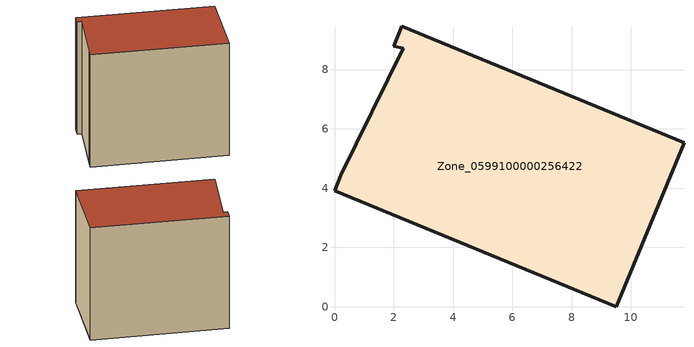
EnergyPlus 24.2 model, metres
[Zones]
Zone_0599100000256422
 floor ground (C_G): 2,8.79 2.27,9.46 11.79,5.54 9.51,0 0,3.92 0.21,4.44 2.31,8.71 z0
 wall outside (C_F): 9.51,0 11.79,5.54 2.27,9.46 2,8.79 2.31,8.71 0.21,4.44 0,3.92 9.51,0 z0:9.22
 roof outside (C_R): 2.27,9.46 2,8.79 2.31,8.71 0.21,4.44 0,3.92 9.51,0 11.79,5.54 z9.22
[BUILDING]
Pand.0599100000256422: North Axis=0; Terrain=City; Loads Convergence Tolerance Value=0.04; Temperature Convergence Tolerance Value=0.4; Solar Distribution=FullExterior; Maximum Number of Warmup Days=25; Minimum Number of Warmup Days=1
[Site:Location]
Rotterdam.The.Hague.AP_ZH_NLD Design_Conditions: Latitude=51.96; Longitude=4.45; Time Zone=1; Elevation=-4.5
[SITE:GROUNDTEMPERATURE:BUILDINGSURFACE]
18, 18, 18, 18, 18, 18, 18, 18, 18, 18, 18, 18
[MATERIAL] Thermal Absorptance=0.9; Solar Absorptance=0.7; Visible Absorptance=0.7
Name | Roughness | Thickness | Conductivity | Density | Specific Heat
G.TI.1946 | MediumSmooth | 0.15 | 1 | 540 | 1210
F.TI.1946 | Rough | 0.3 | 0.857143 | 1920 | 840
R.TI.1946 | MediumRough | 0.2 | 0.1 | 1500 | 1000
[CONSTRUCTION]
C_G: G.TI.1946
C_F: F.TI.1946
C_R: R.TI.1946
[ZONE]
Zone_0599100000256422: Type=1; Multiplier=1; Ceiling Height=Autocalculate; Volume=Autocalculate; Floor Area=autocalculate; Part of Total Floor Area=Yes
[ZONEINFILTRATION:DESIGNFLOWRATE]
Infil_Zone_0599100000256422: Zone or ZoneList or Space or SpaceList=Zone_0599100000256422; Schedule=AlwaysOn; Design Flow Rate Calculation Method=Flow/Area; Flow Rate per Floor Area=0.003; Constant Term Coefficient=1; Temperature Term Coefficient=0; Velocity Term Coefficient=0; Velocity Squared Term Coefficient=0
[HVACTEMPLATE:ZONE:IDEALLOADSAIRSYSTEM]
Zone_0599100000256422: Maximum Heating Supply Air Temperature=50; Minimum Cooling Supply Air Temperature=13; Maximum Heating Supply Air Humidity Ratio=0.0156; Minimum Cooling Supply Air Humidity Ratio=0.0077; Heating Limit=NoLimit; Cooling Limit=NoLimit; Dehumidification Control Type=ConstantSensibleHeatRatio; Cooling Sensible Heat Ratio=0.7; Dehumidification Setpoint=60; Humidification Control Type=None; Humidification Setpoint=30; Outdoor Air Method=None; Outdoor Air Flow Rate per Person=0.00944; Outdoor Air Flow Rate per Zone Floor Area=0; Outdoor Air Flow Rate per Zone=0; Demand Controlled Ventilation Type=None; Outdoor Air Economizer Type=NoEconomizer; Heat Recovery Type=None; Sensible Heat Recovery Effectiveness=0.7; Latent Heat Recovery Effectiveness=0.65
[ZONECONTROL:THERMOSTAT]
ThermostatControl_Zone_0599100000256422: Zone or ZoneList=Zone_0599100000256422; Control Type Schedule=DualSetpointControlType; Control 1=Thermostat_Zone_0599100000256422; Temperature Difference Between Cutout And Setpoint=0
[THERMOSTATSETPOINT:DUALSETPOINT]
Thermostat_Zone_0599100000256422: Heating Setpoint Temperature Schedule=HeatingSetpoint_Zone_0599100000256422; Cooling Setpoint Temperature Schedule=CoolingSetpoint_Zone_0599100000256422
[SCHEDULE:COMPACT]
HeatingSetpoint_Zone_0599100000256422: Through: 12/31, For: AllDays, Until: 24:00, 21
CoolingSetpoint_Zone_0599100000256422: Through: 12/31, For: AllDays, Until: 24:00, 24
DualSetpointControlType: Through: 12/31, For: AllDays, Until: 24:00, 4
AlwaysOn: Through: 12/31, For: AllDays, Until: 24:00, 1
